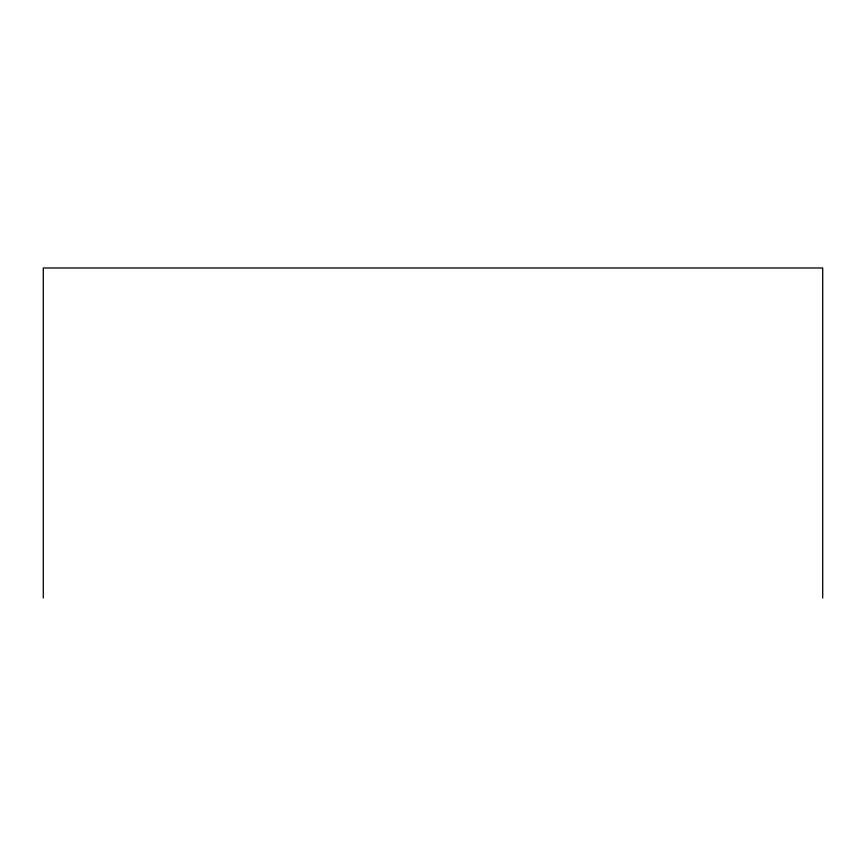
<?xml version="1.0" encoding="UTF-8"?>
<svg xmlns="http://www.w3.org/2000/svg" width="866" height="866" viewBox="0 0 866 866"><rect width="100%" height="100%" fill="white"/><g stroke="black" fill="none" stroke-linecap="round" stroke-linejoin="round"><path stroke-width="1.3" d="M822.7 598.016L822.7 267.984L43.3 267.984L43.3 598.016"/></g></svg>
